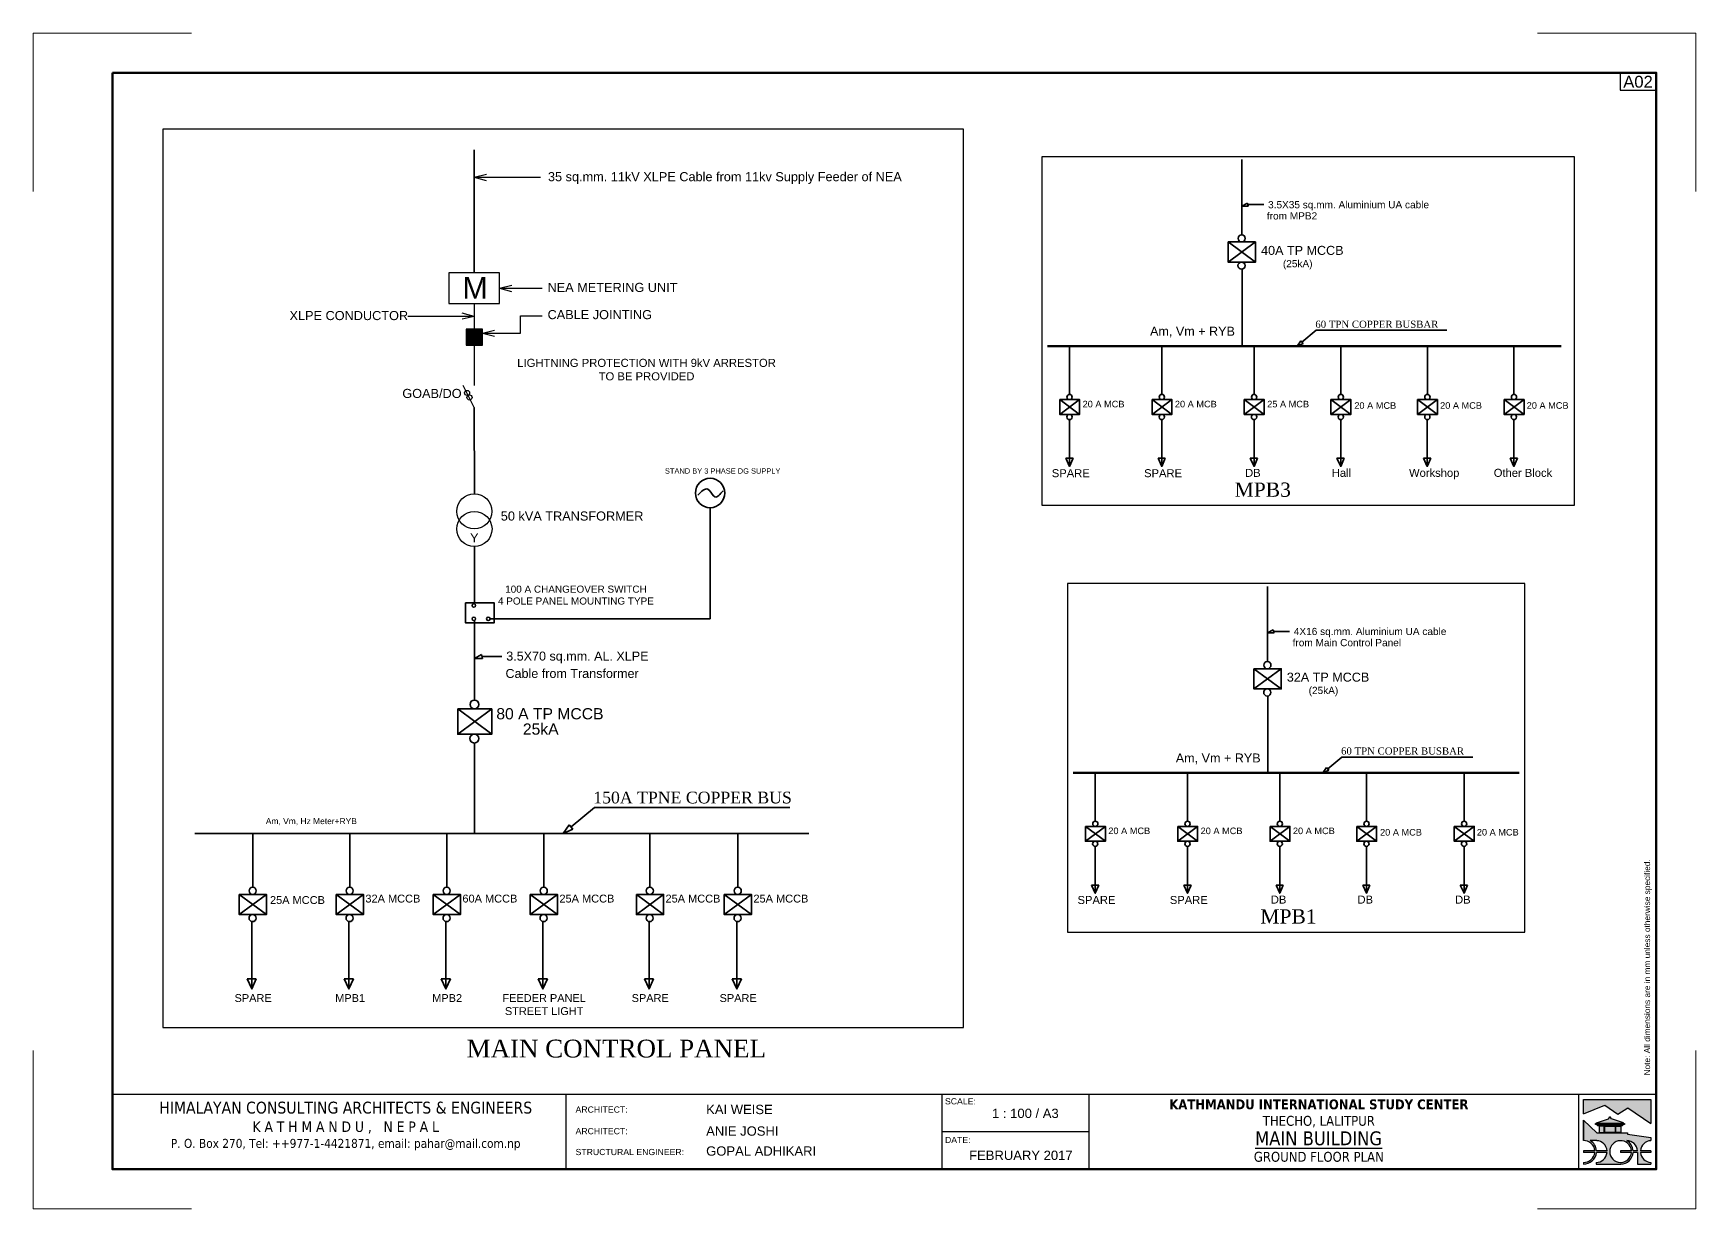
# Model space of a CAD drawing. Header units: inches. Extents: x 527934 to 2134587, y -408734 to 227304.
# Drawn here: x 1081314 to 1123314, y -267197 to -237496 of the extents above; entities that cross this region are included whole.
import ezdxf

# ---------------------------------------------------------------- set-up
doc = ezdxf.new("R2010")
doc.units = ezdxf.units.IN
doc.header["$MEASUREMENT"] = 0
for name, color, linetype, lineweight in [('1 FOR ELEC', 3, 'Continuous', 30), ('1 LIGHT N SWITCH', 3, 'Continuous', 25), ('Singleline', 4, 'Continuous', 35), ('text', 7, 'Continuous', 13), ('TITLE THICK', 7, 'Continuous', 50), ('TITLE THIN', 7, 'Continuous', 25)]:
    doc.layers.add(name, color=color, linetype=linetype, lineweight=lineweight)
doc.layers.add('paper', color=4, linetype='Continuous', lineweight=0, plot=False)
doc.styles.add('arial', font='arial.ttf')
doc.styles.add('MM', font='dutch.ttf')
doc.styles.add('ordinary', font='arial.ttf', dxfattribs={"height": 1000})
doc.styles.add('ROOM', font='arial.ttf')
doc.styles.get("Standard").update_dxf_attribs({"font": 'arial.ttf'})
doc.styles.add('style1', font='arial.ttf')
doc.styles.add('swiss', font='swisse.ttf')

# ---------------------------------------------------------------- blocks, each defined once
blk = doc.blocks.new('12')
at = {"layer": 'TITLE THIN'}
blk.add_hatch(color=256, dxfattribs=at).paths.add_polyline_path([(866309, -470587), (864688, -470587), (864688, -470925), (865201, -470721), (865517, -470933), (865752, -470788), (866309, -471159)])
h = blk.add_hatch(color=256, dxfattribs=at)
h.paths.add_polyline_path([(866309, -471573), (866309, -471501), (865751, -471414), (865751, -471387), (865012, -471387), (864688, -471081), (864688, -471573, -0.406693), (864963, -471815), (864688, -471815), (864688, -471855), (864963, -471855, -0.382198), (864688, -472097), (864688, -472137, 0.386251), (865003, -471855), (865256, -471855, -0.391099), (864995, -472097), (864995, -472137), (865586, -472137, 0.390246), (865883, -471855), (865989, -471855), (865989, -472137), (866309, -472137), (866309, -472097, -0.378308), (866061, -471855), (866309, -471855), (866309, -471815), (866061, -471815, -0.377761)])
h.paths.add_polyline_path([(865843, -471815), (865578, -471815), (865578, -471855), (865843, -471855, -26.183531)], flags=17)
h.paths.add_polyline_path([(865256, -471815), (865003, -471815, 0.249939), (864853, -471573), (865007, -471573, -0.377761)], flags=17)
h.paths.add_polyline_path([(865733, -471573, -0.387177), (865989, -471815), (865883, -471815, 0.250114)], flags=16)
h = blk.add_hatch(color=256, dxfattribs=at)
h.paths.add_polyline_path([(865361, -471048), (865325, -470995), (865290, -471048), (865001, -471143), (865001, -471150), (865653, -471150), (865653, -471144)])
h.paths.add_polyline_path([(865675, -471160), (864976, -471160), (864976, -471184), (865675, -471184)])
h.paths.add_polyline_path([(865624, -471194), (865027, -471194), (865027, -471216), (865624, -471216)])
h.paths.add_polyline_path([(865455, -471226), (865196, -471226), (865196, -471377), (865455, -471377)])
h.paths.add_polyline_path([(865186, -471226), (865066, -471226), (865066, -471377), (865186, -471377)])
h.paths.add_polyline_path([(865585, -471226), (865464, -471226), (865464, -471377), (865585, -471377)])
for p, q in [((864688, -470925), (865201, -470721)), ((865201, -470721), (865517, -470933)), ((865517, -470933), (865752, -470788)), ((865752, -470788), (866309, -471159)), ((864688, -471081), (865012, -471387)), ((864688, -471081), (864688, -471573)), ((864688, -471573), (864688, -471081)), ((865001, -471143), (865290, -471048)), ((865001, -471150), (865001, -471143)), ((865001, -471150), (865653, -471150)), ((865290, -471048), (865325, -470995)), ((865361, -471048), (865325, -470995)), ((865653, -471144), (865361, -471048)), ((865653, -471150), (865653, -471144)), ((865007, -471573), (864853, -471573)), ((865012, -471387), (865751, -471387)), ((865751, -471387), (865751, -471414)), ((865751, -471414), (866309, -471501)), ((866309, -471501), (866309, -471573)), ((864688, -471815), (864688, -471855)), ((864963, -471815), (864688, -471815)), ((864963, -471855), (864688, -471855)), ((865256, -471815), (865003, -471815)), ((865256, -471855), (865003, -471855)), ((865578, -471815), (865578, -471855)), ((865843, -471815), (865578, -471815)), ((865843, -471855), (865578, -471855)), ((865989, -471815), (865883, -471815)), ((865989, -471855), (865883, -471855)), ((865989, -471855), (865989, -472137)), ((866309, -471815), (866061, -471815)), ((866309, -471855), (866061, -471855)), ((866309, -471815), (866309, -471855)), ((864688, -472097), (864688, -472137)), ((864995, -472097), (864995, -472131)), ((864995, -472097), (864995, -472137)), ((864995, -472137), (865586, -472137)), ((865989, -472137), (866309, -472137)), ((866309, -472097), (866309, -472137))]:
    blk.add_line(p, q, dxfattribs=at)
for points in [[(864688, -470925), (864688, -470587), (866309, -470587), (866309, -471159)], [(865186, -471226), (865066, -471226), (865066, -471377), (865186, -471377)], [(865186, -471377), (865186, -471226)], [(865196, -471226), (865455, -471226)], [(865196, -471226), (865196, -471377)], [(865455, -471226), (865455, -471377)], [(865464, -471226), (865585, -471226), (865585, -471377), (865464, -471377)], [(865464, -471377), (865464, -471226)], [(865455, -471377), (865196, -471377)]]:
    blk.add_lwpolyline(points, dxfattribs=at)
for points in [[(864976, -471160), (865675, -471160), (865675, -471184), (864976, -471184)], [(865027, -471194), (865624, -471194), (865624, -471216), (865027, -471216)]]:
    blk.add_lwpolyline(points, close=True, dxfattribs=at)
for centre, radius, start, end in [((864701, -471834), 262, 4.3183, 92.8433), ((864701, -471834), 302, 3.7459, 59.8777), ((864994, -471835), 262, 4.4292, 87.2077), ((865581, -471835), 262, 4.3644, 355.6157), ((865581, -471835), 302, 3.7858, 59.9554), ((865728, -471835), 262, 4.3853, 89.0464), ((866322, -471835), 262, 92.7923, 175.5708), ((864690, -471822), 274, 269.5831, 353.2503), ((864690, -471822), 314, 269.6364, 354.1129), ((864994, -471835), 262, 270.1709, 355.6125), ((865581, -471835), 302, 270.9248, 356.1969), ((866322, -471835), 262, 184.3195, 267.2077)]:
    blk.add_arc(centre, radius, start, end, dxfattribs=at)

msp = doc.modelspace()

# ---------------------------------------------------------------- hatches: boundary and pattern name
at = {"layer": 'Singleline', "lineweight": 25}
h = msp.add_hatch(dxfattribs=at)
h.set_pattern_fill('ANSI31', color=2, scale=202.176, style=0)
h.set_pattern_definition([(45, (919756.283, -627345.752), (-17.8700026, 17.8700026), [])])
h.paths.add_polyline_path([(1092455.5, -245374.3), (1092662.6, -245374.3), (1092662.6, -244970.2), (1092248.4, -244970.2), (1092248.4, -245374.3)])

# ---------------------------------------------------------------- linework, layer by layer
at = {"layer": '1 FOR ELEC', "color": 3}
msp.add_lwpolyline([(1084584, -262621), (1104817.1, -262621), (1104817.1, -239920), (1084584, -239920)], close=True, dxfattribs=at)
at = {"layer": '1 LIGHT N SWITCH', "ltscale": 400}
for points in [[(1106793.5, -249423), (1120251, -249423), (1120251, -240618.5), (1106793.5, -240618.5)], [(1107443.5, -260205.5), (1119000, -260205.5), (1119000, -251401), (1107443.5, -251401)]]:
    msp.add_lwpolyline(points, close=True, dxfattribs=at)
at = {"layer": 'paper'}
for points in [[(1081314.5, -241496.5), (1081314.5, -237496.5), (1085314.5, -237496.5)], [(1119314.5, -237496.5), (1123314.5, -237496.5), (1123314.5, -241496.5)], [(1085314.5, -267196.5), (1081314.5, -267196.5), (1081314.5, -263196.5)], [(1123314.5, -263196.5), (1123314.5, -267196.5), (1119314.5, -267196.5)]]:
    msp.add_lwpolyline(points, dxfattribs=at)
at = {"layer": 'Singleline'}
for p, q in [((1092455.5, -243549.5), (1092455.5, -240440.3)), ((1111847, -241867), (1111847, -240688.6)), ((1111988.7, -241786.8), (1111847, -241867)), ((1111847, -242588.5), (1111847, -241867)), ((1112009.8, -241867), (1111847, -241867)), ((1111503, -243280.6), (1112191, -242769.4)), ((1112191, -243280.6), (1111503, -242769.4)), ((1111852.9, -243458.4), (1111852.9, -245400.6)), ((1113339.7, -245268.1), (1113245.1, -245400.6)), ((1107495.3, -246621.3), (1107495.3, -245400.6)), ((1109826.9, -246621.3), (1109826.9, -245400.6)), ((1112158.5, -246621.3), (1112158.5, -245400.6)), ((1113392.7, -245332), (1113245.1, -245400.6)), ((1114348.2, -246621.3), (1114348.2, -245400.6)), ((1116535.5, -246621.3), (1116535.5, -245400.6)), ((1118722.8, -246621.3), (1118722.8, -245400.6)), ((1092458.7, -249132.9), (1092455.5, -246953.5)), ((1107246.5, -247127.5), (1107749.6, -246753.7)), ((1107749.6, -247127.5), (1107246.5, -246753.7)), ((1109578.1, -247127.5), (1110081.2, -246753.7)), ((1110081.2, -247127.5), (1109578.1, -246753.7)), ((1111909.7, -247127.5), (1112412.8, -246753.7)), ((1112412.8, -247127.5), (1111909.7, -246753.7)), ((1114099.4, -247127.5), (1114602.5, -246753.7)), ((1114602.5, -247127.5), (1114099.4, -246753.7)), ((1116286.8, -247127.5), (1116789.9, -246753.7)), ((1116789.9, -247127.5), (1116286.8, -246753.7)), ((1118474.1, -247127.5), (1118977.2, -246753.7)), ((1118977.2, -247127.5), (1118474.1, -246753.7)), ((1107493.2, -248440.7), (1107493.2, -247258.1)), ((1109824.8, -248440.7), (1109824.8, -247258.1)), ((1112156.4, -248440.7), (1112156.4, -247258.1)), ((1114346.1, -248440.7), (1114346.1, -247258.1)), ((1116533.4, -248440.7), (1116533.4, -247258.1)), ((1118720.7, -248440.7), (1118720.7, -247258.1)), ((1098414.1, -252289.3), (1098414.1, -249484.6)), ((1112497, -252649.5), (1112497, -251471.1)), ((1092853.7, -252289.3), (1098414.1, -252289.3)), ((1112638.7, -252569.3), (1112497, -252649.5)), ((1112497, -253371), (1112497, -252649.5)), ((1112659.8, -252649.5), (1112497, -252649.5)), ((1092638.5, -253190.1), (1092461.7, -253290.3)), ((1092664.9, -253290.3), (1092461.7, -253290.3)), ((1112153, -254063.1), (1112841, -253551.9)), ((1112841, -254063.1), (1112153, -253551.9)), ((1112502.9, -254240.9), (1112502.9, -256183.1)), ((1092037.8, -255206.3), (1092896.4, -254568.3)), ((1092896.4, -255206.3), (1092037.8, -254568.3)), ((1108145.3, -257403.8), (1108145.3, -256183.1)), ((1110476.9, -257403.8), (1110476.9, -256183.1)), ((1112808.5, -257403.8), (1112808.5, -256183.1)), ((1113989.7, -256050.6), (1113895.1, -256183.1)), ((1114042.7, -256114.5), (1113895.1, -256183.1)), ((1114998.2, -257403.8), (1114998.2, -256183.1)), ((1117463, -257403.8), (1117463, -256183.1)), ((1094855.2, -257496.9), (1094699.4, -257715.1)), ((1094942.5, -257602), (1094699.4, -257715.1)), ((1107896.5, -257910), (1108399.6, -257536.2)), ((1108399.6, -257910), (1107896.5, -257536.2)), ((1110228.1, -257910), (1110731.2, -257536.2)), ((1110731.2, -257910), (1110228.1, -257536.2)), ((1112559.7, -257910), (1113062.8, -257536.2)), ((1113062.8, -257910), (1112559.7, -257536.2)), ((1114749.4, -257910), (1115252.5, -257536.2)), ((1115252.5, -257910), (1114749.4, -257536.2)), ((1117214.2, -257910), (1117717.3, -257536.2)), ((1117717.3, -257910), (1117214.2, -257536.2)), ((1108143.2, -259223.2), (1108143.2, -258040.6)), ((1110474.8, -259223.2), (1110474.8, -258040.6)), ((1112806.4, -259223.2), (1112806.4, -258040.6)), ((1114996.1, -259223.2), (1114996.1, -258040.6)), ((1117460.9, -259223.2), (1117460.9, -258040.6)), ((1086518.9, -259764.1), (1087205.7, -259253.8)), ((1087205.7, -259764.1), (1086518.9, -259253.8)), ((1088969.6, -259764.1), (1089656.5, -259253.8)), ((1089656.5, -259764.1), (1088969.6, -259253.8)), ((1091420.4, -259764.1), (1092107.3, -259253.8)), ((1092107.3, -259764.1), (1091420.4, -259253.8)), ((1093871.2, -259764.1), (1094558.1, -259253.8)), ((1094558.1, -259764.1), (1093871.2, -259253.8)), ((1096550.7, -259764.1), (1097237.5, -259253.8)), ((1097237.5, -259764.1), (1096550.7, -259253.8)), ((1098772.2, -259764.1), (1099459.1, -259253.8)), ((1099459.1, -259764.1), (1098772.2, -259253.8))]:
    msp.add_line(p, q, dxfattribs=at)
at = {"layer": 'Singleline', "color": 2, "lineweight": 25}
for p, q in [((1092455.5, -241134.4), (1092761.5, -241059.9)), ((1092455.5, -241134.4), (1094129.5, -241134.4)), ((1092455.5, -241134.4), (1092759, -241214.3)), ((1093095.5, -243938.6), (1093401.5, -243864.1)), ((1093095.5, -243938.6), (1094172.3, -243938.6)), ((1093095.5, -243938.6), (1093399, -244018.5)), ((1092455.5, -244327.8), (1092455.5, -244970.2)), ((1092455.5, -244649), (1090781.4, -244649)), ((1092455.5, -244649), (1092149.5, -244723.5)), ((1092455.5, -244649), (1092152, -244569.1)), ((1093620.1, -245070.7), (1093620.1, -244637.8)), ((1093620.1, -244637.8), (1094173.8, -244637.8)), ((1092662.6, -245070.7), (1092968.6, -244996.2)), ((1092662.6, -245070.7), (1093620.1, -245070.7)), ((1092662.6, -245070.7), (1092966.1, -245150.6)), ((1092455.5, -245374.3), (1092455.5, -246400.2)), ((1092455.5, -246953.5), (1092177.1, -246400.2))]:
    msp.add_line(p, q, dxfattribs=at)
at = {"layer": 'Singleline', "ltscale": 2.5}
for p, q in [((1111988.7, -241786.8), (1112009.8, -241867)), ((1113339.7, -245268.1), (1113392.7, -245332)), ((1112638.7, -252569.3), (1112659.8, -252649.5)), ((1092638.5, -253190.1), (1092664.9, -253290.3)), ((1113989.7, -256050.6), (1114042.7, -256114.5)), ((1094855.2, -257496.9), (1094942.5, -257602))]:
    msp.add_line(p, q, dxfattribs=at)
at = {"layer": 'Singleline', "color": 4}
for p, q in [((1111999.2, -241826.9), (1112403.7, -241826.9)), ((1112649.2, -252609.4), (1113053.7, -252609.4)), ((1092651.7, -253240.2), (1093156.5, -253240.2))]:
    msp.add_line(p, q, dxfattribs=at)
at = {"layer": 'Singleline', "color": 1, "lineweight": 80}
for p, q in [((1119912, -245400.6), (1106934, -245400.6)), ((1118853, -256183.1), (1107584, -256183.1))]:
    msp.add_line(p, q, dxfattribs=at)
at = {"layer": 'Singleline', "color": 140, "ltscale": 2.5}
for p, q in [((1107398.2, -248236), (1107582.1, -248236)), ((1109729.8, -248236), (1109913.7, -248236)), ((1112061.4, -248236), (1112245.3, -248236)), ((1114251.1, -248236), (1114435, -248236)), ((1116438.5, -248236), (1116622.3, -248236)), ((1118625.8, -248236), (1118809.6, -248236)), ((1108048.2, -259018.5), (1108232.1, -259018.5)), ((1110379.8, -259018.5), (1110563.7, -259018.5)), ((1112711.4, -259018.5), (1112895.3, -259018.5)), ((1114901.1, -259018.5), (1115085, -259018.5)), ((1117365.9, -259018.5), (1117549.8, -259018.5)), ((1086720.8, -261386.1), (1086950.2, -261386.1)), ((1089171.6, -261386.1), (1089401, -261386.1)), ((1091622.3, -261386.1), (1091851.8, -261386.1)), ((1094073.1, -261386.1), (1094302.6, -261386.1)), ((1096752.6, -261386.1), (1096982, -261386.1)), ((1098974.2, -261386.1), (1099203.6, -261386.1))]:
    msp.add_line(p, q, dxfattribs=at)
at = {"layer": 'Singleline', "color": 140}
for p, q in [((1092460.9, -251914.8), (1092460.4, -250465.7)), ((1092461.7, -254342.4), (1092461, -252334.3)), ((1092462.3, -257715.1), (1092462.3, -255429.2))]:
    msp.add_line(p, q, dxfattribs=at)
at = {"layer": 'Singleline', "color": 1}
msp.add_line((1085399.7, -257715.1), (1100908.4, -257715.1), dxfattribs=at)
at = {"layer": 'Singleline', "color": 6, "ltscale": 6}
for p, q in [((1086859.8, -257715.1), (1086859.8, -259073.1)), ((1089310.6, -257715.1), (1089310.6, -259073.1)), ((1091761.4, -257715.1), (1091761.4, -259073.1)), ((1094212.2, -257715.1), (1094212.2, -259073.1)), ((1096891.6, -257715.1), (1096891.6, -259073.1)), ((1099113.2, -257715.1), (1099113.2, -259073.1)), ((1086839.3, -259941), (1086839.3, -261641.5)), ((1089290.1, -259941), (1089290.1, -261641.5)), ((1091740.8, -259941), (1091740.8, -261641.5)), ((1094191.6, -259941), (1094191.6, -261641.5)), ((1096871.1, -259941), (1096871.1, -261641.5)), ((1099092.7, -259941), (1099092.7, -261641.5))]:
    msp.add_line(p, q, dxfattribs=at)
at = {"layer": 'Singleline'}
for points in [[(1111503, -242769.4), (1112191, -242769.4), (1112191, -243280.6), (1111503, -243280.6)], [(1107246.5, -246753.7), (1107749.6, -246753.7), (1107749.6, -247127.5), (1107246.5, -247127.5)], [(1109578.1, -246753.7), (1110081.2, -246753.7), (1110081.2, -247127.5), (1109578.1, -247127.5)], [(1111909.7, -246753.7), (1112412.8, -246753.7), (1112412.8, -247127.5), (1111909.7, -247127.5)], [(1114099.4, -246753.7), (1114602.5, -246753.7), (1114602.5, -247127.5), (1114099.4, -247127.5)], [(1116286.8, -246753.7), (1116789.9, -246753.7), (1116789.9, -247127.5), (1116286.8, -247127.5)], [(1118474.1, -246753.7), (1118977.2, -246753.7), (1118977.2, -247127.5), (1118474.1, -247127.5)], [(1112153, -253551.9), (1112841, -253551.9), (1112841, -254063.1), (1112153, -254063.1)], [(1092037.8, -254568.3), (1092896.4, -254568.3), (1092896.4, -255206.3), (1092037.8, -255206.3)], [(1107896.5, -257536.2), (1108399.6, -257536.2), (1108399.6, -257910), (1107896.5, -257910)], [(1110228.1, -257536.2), (1110731.2, -257536.2), (1110731.2, -257910), (1110228.1, -257910)], [(1112559.7, -257536.2), (1113062.8, -257536.2), (1113062.8, -257910), (1112559.7, -257910)], [(1114749.4, -257536.2), (1115252.5, -257536.2), (1115252.5, -257910), (1114749.4, -257910)], [(1117214.2, -257536.2), (1117717.3, -257536.2), (1117717.3, -257910), (1117214.2, -257910)], [(1086518.9, -259253.8), (1087205.7, -259253.8), (1087205.7, -259764.1), (1086518.9, -259764.1)], [(1088969.6, -259253.8), (1089656.5, -259253.8), (1089656.5, -259764.1), (1088969.6, -259764.1)], [(1091420.4, -259253.8), (1092107.3, -259253.8), (1092107.3, -259764.1), (1091420.4, -259764.1)], [(1093871.2, -259253.8), (1094558.1, -259253.8), (1094558.1, -259764.1), (1093871.2, -259764.1)], [(1096550.7, -259253.8), (1097237.5, -259253.8), (1097237.5, -259764.1), (1096550.7, -259764.1)], [(1098772.2, -259253.8), (1099459.1, -259253.8), (1099459.1, -259764.1), (1098772.2, -259764.1)]]:
    msp.add_lwpolyline(points, close=True, dxfattribs=at)
at = {"layer": 'Singleline', "color": 2, "lineweight": 25}
msp.add_lwpolyline([(1091815.4, -244327.8), (1093095.5, -244327.8), (1093095.5, -243549.5), (1091815.4, -243549.5)], close=True, dxfattribs=at)
msp.add_lwpolyline([(1092455.5, -245374.3), (1092662.6, -245374.3), (1092662.6, -244970.2), (1092248.4, -244970.2), (1092248.4, -245374.3), (1092455.5, -245374.3)], dxfattribs=at)
at = {"layer": 'Singleline'}
for points in [[(1117028.9, -245002.5), (1113724.6, -245002.5), (1113366.2, -245300.1)], [(1117678.9, -255785), (1114374.6, -255785), (1114016.2, -256082.6)], [(1100425.7, -257059.6), (1095495.4, -257059.6), (1094905.3, -257549.5)]]:
    msp.add_lwpolyline(points, dxfattribs=at)
at = {"layer": 'Singleline', "color": 140}
for points in [[(1107582.1, -248236), (1107493.2, -248440.7), (1107398.2, -248236)], [(1109913.7, -248236), (1109824.8, -248440.7), (1109729.8, -248236)], [(1112245.3, -248236), (1112156.4, -248440.7), (1112061.4, -248236)], [(1114435, -248236), (1114346.1, -248440.7), (1114251.1, -248236)], [(1116622.3, -248236), (1116533.4, -248440.7), (1116438.5, -248236)], [(1118809.6, -248236), (1118720.7, -248440.7), (1118625.8, -248236)], [(1108232.1, -259018.5), (1108143.2, -259223.2), (1108048.2, -259018.5)], [(1110563.7, -259018.5), (1110474.8, -259223.2), (1110379.8, -259018.5)], [(1112895.3, -259018.5), (1112806.4, -259223.2), (1112711.4, -259018.5)], [(1115085, -259018.5), (1114996.1, -259223.2), (1114901.1, -259018.5)], [(1117549.8, -259018.5), (1117460.9, -259223.2), (1117365.9, -259018.5)], [(1086950.2, -261386.1), (1086839.3, -261641.5), (1086720.8, -261386.1)], [(1089401, -261386.1), (1089290.1, -261641.5), (1089171.6, -261386.1)], [(1091851.8, -261386.1), (1091740.8, -261641.5), (1091622.3, -261386.1)], [(1094302.6, -261386.1), (1094191.6, -261641.5), (1094073.1, -261386.1)], [(1096982, -261386.1), (1096871.1, -261641.5), (1096752.6, -261386.1)], [(1099203.6, -261386.1), (1099092.7, -261641.5), (1098974.2, -261386.1)]]:
    msp.add_lwpolyline(points, dxfattribs=at)
msp.add_lwpolyline([(1092235.6, -251884.7), (1092955.3, -251884.7), (1092955.3, -252393.9), (1092235.6, -252393.9)], close=True, dxfattribs=at)
at = {"layer": 'Singleline', "color": 2, "lineweight": 25}
for centre, radius in [((1092274, -246585.1), 64.8), ((1092335.1, -246699), 64.8), ((1092459.4, -249577.2), 444.3), ((1092460.1, -250021.4), 444.3)]:
    msp.add_circle(centre, radius, dxfattribs=at)
at = {"layer": 'Singleline'}
msp.add_circle((1098414.1, -249113.2), 371.4, dxfattribs=at)
at = {"layer": 'Singleline', "extrusion": (0, 0, -1)}
for centre, major_axis, start_param, end_param in [((1111842.6, -242679), (64, 64), -0.7855263, 5.497659), ((1111840.4, -243368.7), (-64, 64), 0.78527, 7.0684553), ((1107494.9, -246687.5), (46.8, 46.8), -0.7855263, 5.497659), ((1109826.5, -246687.5), (46.8, 46.8), -0.7855263, 5.497659), ((1112158.1, -246687.5), (46.8, 46.8), -0.7855263, 5.497659), ((1114347.8, -246687.5), (46.8, 46.8), -0.7855263, 5.497659), ((1116535.1, -246687.5), (46.8, 46.8), -0.7855263, 5.497659), ((1118722.4, -246687.5), (46.8, 46.8), -0.7855263, 5.497659), ((1107493.3, -247191.9), (-46.8, 46.8), 0.78527, 7.0684553), ((1109824.9, -247191.9), (-46.8, 46.8), 0.78527, 7.0684553), ((1112156.4, -247191.9), (-46.8, 46.8), 0.78527, 7.0684553), ((1114346.1, -247191.9), (-46.8, 46.8), 0.78527, 7.0684553), ((1116533.5, -247191.9), (-46.8, 46.8), 0.78527, 7.0684553), ((1118720.8, -247191.9), (-46.8, 46.8), 0.78527, 7.0684553), ((1092444.3, -251956.1), (31.5, 31.5), -0.7855263, 5.497659), ((1092444.3, -252293.1), (31.5, 31.5), -0.7855263, 5.497659), ((1092809.4, -252293.1), (31.5, 31.5), -0.7855263, 5.497659), ((1112492.6, -253461.5), (64, 64), -0.7855263, 5.497659), ((1112490.4, -254151.2), (-64, 64), 0.78527, 7.0684553), ((1092461.6, -254455.5), (79.9, 79.9), -0.7855263, 5.497659), ((1092458.9, -255316.2), (-79.9, 79.9), 0.78527, 7.0684553), ((1108144.9, -257470), (46.8, 46.8), -0.7855263, 5.497659), ((1110476.5, -257470), (46.8, 46.8), -0.7855263, 5.497659), ((1112808.1, -257470), (46.8, 46.8), -0.7855263, 5.497659), ((1114997.8, -257470), (46.8, 46.8), -0.7855263, 5.497659), ((1117462.6, -257470), (46.8, 46.8), -0.7855263, 5.497659), ((1108143.3, -257974.4), (-46.8, 46.8), 0.78527, 7.0684553), ((1110474.9, -257974.4), (-46.8, 46.8), 0.78527, 7.0684553), ((1112806.4, -257974.4), (-46.8, 46.8), 0.78527, 7.0684553), ((1114996.1, -257974.4), (-46.8, 46.8), 0.78527, 7.0684553), ((1117461, -257974.4), (-46.8, 46.8), 0.78527, 7.0684553), ((1086857.9, -259163.5), (63.9, 63.9), -0.7855263, 5.497659), ((1089308.7, -259163.5), (63.9, 63.9), -0.7855263, 5.497659), ((1091759.5, -259163.5), (63.9, 63.9), -0.7855263, 5.497659), ((1094210.3, -259163.5), (63.9, 63.9), -0.7855263, 5.497659), ((1096889.7, -259163.5), (63.9, 63.9), -0.7855263, 5.497659), ((1099111.3, -259163.5), (63.9, 63.9), -0.7855263, 5.497659), ((1086855.7, -259852.1), (-63.9, 63.9), 0.78527, 7.0684553), ((1089306.5, -259852.1), (-63.9, 63.9), 0.78527, 7.0684553), ((1091757.3, -259852.1), (-63.9, 63.9), 0.78527, 7.0684553), ((1094208.1, -259852.1), (-63.9, 63.9), 0.78527, 7.0684553), ((1096887.5, -259852.1), (-63.9, 63.9), 0.78527, 7.0684553), ((1099109.1, -259852.1), (-63.9, 63.9), 0.78527, 7.0684553)]:
    msp.add_ellipse(centre, major_axis=major_axis, ratio=1, start_param=start_param, end_param=end_param, dxfattribs=at)
at = {"layer": 'Singleline'}
msp.add_spline([(1098104.9, -249168.8), (1098359.5, -249017.4), (1098535.3, -249211.2), (1098741.5, -249053.7)], degree=3, dxfattribs=at)
at = {"layer": 'TITLE THICK'}
msp.add_lwpolyline([(1083314.5, -238496.5), (1122314.5, -238496.5), (1122314.5, -266196.5), (1083314.5, -266196.5)], close=True, dxfattribs=at)
at = {"layer": 'TITLE THIN'}
for p, q in [((1121405.4, -238496.5), (1121405.4, -238938.5)), ((1121405.4, -238938.5), (1122314.5, -238938.5)), ((1122314.5, -264312.2), (1083314.5, -264312.2)), ((1094774.5, -266196.5), (1094774.5, -264312.2)), ((1104264.4, -264312.2), (1104264.4, -266196.5)), ((1107982.3, -264312.2), (1107982.3, -266196.5)), ((1120349, -264312.2), (1120349, -266196.5)), ((1122314.5, -266196.5), (1122314.5, -264312.2)), ((1107982.3, -265254.4), (1104264.4, -265254.4)), ((1083814.5, -266196.5), (1122314.5, -266196.5))]:
    msp.add_line(p, q, dxfattribs=at)

# ---------------------------------------------------------------- block references
at = {"layer": 'TITLE THIN', "xscale": 1.051661972887814, "yscale": 1.051661972887814, "zscale": 1.05166197288783}
msp.add_blockref('12', (211116.7, 230459.3), dxfattribs=at)

# ---------------------------------------------------------------- texts
at = {"layer": 'Singleline'}
for s, height, style, p in [('35 sq.mm. 11kV XLPE Cable from 11kv Supply Feeder of NEA', 229.812, 'ROOM', (1094317.5, -241235.3)), ('3.5X35 sq.mm. Aluminium UA cable', 181.871, 'ROOM', (1112510.5, -241918.8)), ('from MPB2', 181.87, 'ROOM', (1112480.5, -242201.8)), ('40A TP MCCB', 227.339, 'ROOM', (1112334.2, -243096.2)), ('(25kA)', 181.87, 'ROOM', (1112885.2, -243409)), ('M', 551.5, 'ROOM', (1092156.9, -244206.6)), ('NEA METERING UNIT', 229.812, 'ROOM', (1094307.7, -244032.7)), ('XLPE CONDUCTOR', 229.812, 'ROOM', (1087788.6, -244744)), ('CABLE JOINTING', 229.812, 'ROOM', (1094307.7, -244720.4)), ('60 TPN COPPER BUSBAR', 180.161, 'MM', (1113704.4, -244939.1)), ('Am, Vm + RYB', 227.339, 'ROOM', (1109528.5, -245139)), ('GOAB/DO', 229.81, 'ROOM', (1090638.1, -246712)), ('20 A MCB', 166.24, 'ROOM', (1107824.2, -246949)), ('20 A MCB ', 166.24, 'ROOM', (1110155.8, -246949)), ('25 A MCB ', 166.24, 'ROOM', (1112487.4, -246949)), ('20 A MCB ', 166.24, 'ROOM', (1114688.9, -246985.5)), ('20 A MCB ', 166.24, 'ROOM', (1116856.4, -246984.5)), ('20 A MCB ', 166.24, 'ROOM', (1119043.7, -246984.5)), (' STAND BY 3 PHASE DG SUPPLY', 134.656, 'ROOM', (1097220.4, -248623.4)), ('SPARE', 202.18, 'arial', (1107046.6, -248713.1)), ('SPARE', 202.18, 'arial', (1109378.2, -248713.1)), ('DB', 202.18, 'arial', (1111930, -248704.1)), ('Hall', 202.18, 'arial', (1114119.7, -248704.1)), ('Workshop', 202.18, 'arial', (1116071.5, -248704.1)), ('Other Block', 202.176, 'arial', (1118211.8, -248704.1)), ('MPB3', 360.32, 'MM', (1111664.3, -249208.1)), ('50 kVA TRANSFORMER', 229.812, 'ROOM', (1093126.2, -249808.9)), ('Y', 229.8, 'ROOM', (1092349.6, -250361.6)), ('from Main Control Panel', 181.871, 'ROOM', (1113130.5, -252984.3)), ('4X16 sq.mm. Aluminium UA cable', 181.871, 'ROOM', (1113160.5, -252701.3)), ('3.5X70 sq.mm. AL. XLPE ', 226.975, 'ROOM', (1093263.3, -253346.4)), ('Cable from Transformer', 226.975, 'ROOM', (1093245, -253785.3)), ('32A TP MCCB', 227.339, 'ROOM', (1112984.2, -253878.7)), ('(25kA)', 181.87, 'ROOM', (1113535.2, -254191.5)), ('80 A TP MCCB', 283.719, 'ROOM', (1093012.9, -254831.7)), ('25kA', 283.72, 'ROOM', (1093683.9, -255218.2)), ('Am, Vm + RYB', 227.339, 'ROOM', (1110178.5, -255921.5)), ('60 TPN COPPER BUSBAR', 180.161, 'MM', (1114354.4, -255721.6)), ('150A TPNE COPPER BUS', 296.618, 'MM', (1095462.1, -256955.2)), ('20 A MCB', 166.24, 'ROOM', (1108474.2, -257731.5)), ('20 A MCB ', 166.24, 'ROOM', (1110805.8, -257731.5)), ('20 A MCB ', 166.24, 'ROOM', (1113137.4, -257731.5)), ('20 A MCB ', 166.24, 'ROOM', (1115338.9, -257768)), ('20 A MCB ', 166.24, 'ROOM', (1117783.9, -257767)), ('25A MCCB ', 198.6, 'ROOM', (1087295.2, -259495.7)), ('32A MCCB ', 198.6, 'ROOM', (1089706, -259459.3)), ('60A MCCB ', 198.6, 'ROOM', (1092156.8, -259459.3)), ('25A MCCB ', 198.6, 'ROOM', (1094607.5, -259459.3)), ('25A MCCB ', 198.6, 'ROOM', (1097287, -259459.3)), ('25A MCCB ', 198.6, 'ROOM', (1099508.6, -259459.3)), ('SPARE', 202.18, 'arial', (1107696.6, -259495.6)), ('SPARE', 202.18, 'arial', (1110028.2, -259495.6)), ('DB', 202.18, 'arial', (1112580, -259486.6)), ('DB', 202.18, 'arial', (1114769.7, -259486.6)), ('DB', 202.18, 'arial', (1117234.5, -259486.6)), ('MPB1', 360.32, 'MM', (1112314.3, -259990.6)), ('MAIN CONTROL PANEL', 450.705, 'MM', (1092262.8, -263374.8))]:
    msp.add_text(s, height=height, dxfattribs=dict(at, style=style)).set_placement(p)
at = {"layer": 'Singleline', "color": 2, "lineweight": 25, "insert": (1096808, -245722.8), "char_height": 203.861, "width": 8246.921, "attachment_point": 2}
msp.add_mtext('LIGHTNING PROTECTION WITH 9kV ARRESTOR\\PTO BE PROVIDED ', dxfattribs=at)
at = {"layer": 'Singleline', "attachment_point": 2, "style": 'ordinary'}
for s, insert, char_height, width in [('100 A CHANGEOVER SWITCH\\P4 POLE PANEL MOUNTING TYPE', (1095024.6, -251451.5), 179.973, 5198.022), ('Am, Vm, Hz Meter+RYB', (1088339.8, -257326.8), 152.358, 4400.442), ('SPARE', (1086869.2, -261773.4), 198.07, 1785.033), ('MPB1', (1089320, -261773.4), 198.07, 1785.033), ('MPB2', (1091770.8, -261773.4), 198.07, 1785.033), ('FEEDER PANEL STREET LIGHT', (1094221.5, -261773.4), 198.066, 2840.033), ('SPARE', (1096901, -261773.4), 198.07, 1785.033), ('SPARE', (1099122.6, -261773.4), 198.07, 1785.033)]:
    msp.add_mtext(s, dxfattribs=dict(at, insert=insert, char_height=char_height, width=width))
at = {"layer": 'text', "ltscale": 0.1, "insert": (1121856.2, -238723.6), "char_height": 300, "width": 2052.303, "attachment_point": 5, "style": 'swiss'}
msp.add_mtext('A02', dxfattribs=at)
at = {"layer": 'TITLE THIN', "insert": (1122011.2, -263828.2), "char_height": 150, "width": 16825.937, "attachment_point": 1, "rotation": 90, "style": 'style1'}
msp.add_mtext('Note: All dimensions are in mm unless otherwise specified.', dxfattribs=at)
at = {"layer": 'TITLE THIN'}
for s, insert, char_height, width, attachment_point in [('{\\fTahoma|b0|i0|c0|p34;\\H0.8845x;HIMALAYAN CONSULTING ARCHITECTS & ENGINEERS\\H1.131x;\\P\\H0.7778x;K A T H M A N D U ,   N E P A L\\P\\H0.8572x;P. O. Box 270, Tel: ++977-1-4421871, email: pahar@mail.com.np}', (1089208.2, -264491.2), 339.174, 10665.124, 2), ('KAI WEISE', (1098313.9, -264570.1), 235.54, 3886.107, 1), ('{\\fArial|b0|i0|c0|p34;SCALE:}', (1104347.7, -264403.3), 157.025, 1609.504, 1), ('{\\fTahoma|b1|i0|c0|p34;KATHMANDU INTERNATIONAL STUDY CENTER\\P\\fTahoma|b0|i0|c0|p34;THECHO, LALITPUR}', (1113792, -264433.4), 250, 12323.251, 2), ('ARCHITECT:', (1095015, -264611.9), 157.02, 1609.504, 1), ('1 : 100 / A3', (1105537.4, -264668.1), 235.537, 1999.11, 1), ('ARCHITECT:', (1095015, -265157.5), 157.02, 1609.504, 1), ('ANIE JOSHI', (1098313.9, -265115.7), 235.54, 3886.107, 1), ('{\\fArial|b0|i0|c0|p34;DATE:}', (1104347.7, -265379.4), 157.025, 1609.504, 1), ('{\\fTahoma|b0|i0|c0|p34;\\LMAIN BUILDING}', (1113785.8, -265241.6), 350, 10677.7, 2), ('{\\fArial|b0|i0|c0|p34;STRUCTURAL ENGINEER:}', (1095015, -265684.2), 157.025, 3374.456, 1), ('{\\fArial|b0|i0|c0|p34;GOPAL ADHIKARI}', (1098313.9, -265620.2), 235.537, 3886.107, 1), ('FEBRUARY 2017', (1104957.5, -265728.2), 235.537, 3314.278, 1), ('{\\fTahoma|b0|i0|c0|p34;GROUND FLOOR PLAN}', (1113792, -265758.4), 250, 12323.251, 2)]:
    msp.add_mtext(s, dxfattribs=dict(at, insert=insert, char_height=char_height, width=width, attachment_point=attachment_point))

doc.saveas('drawing.dxf')
